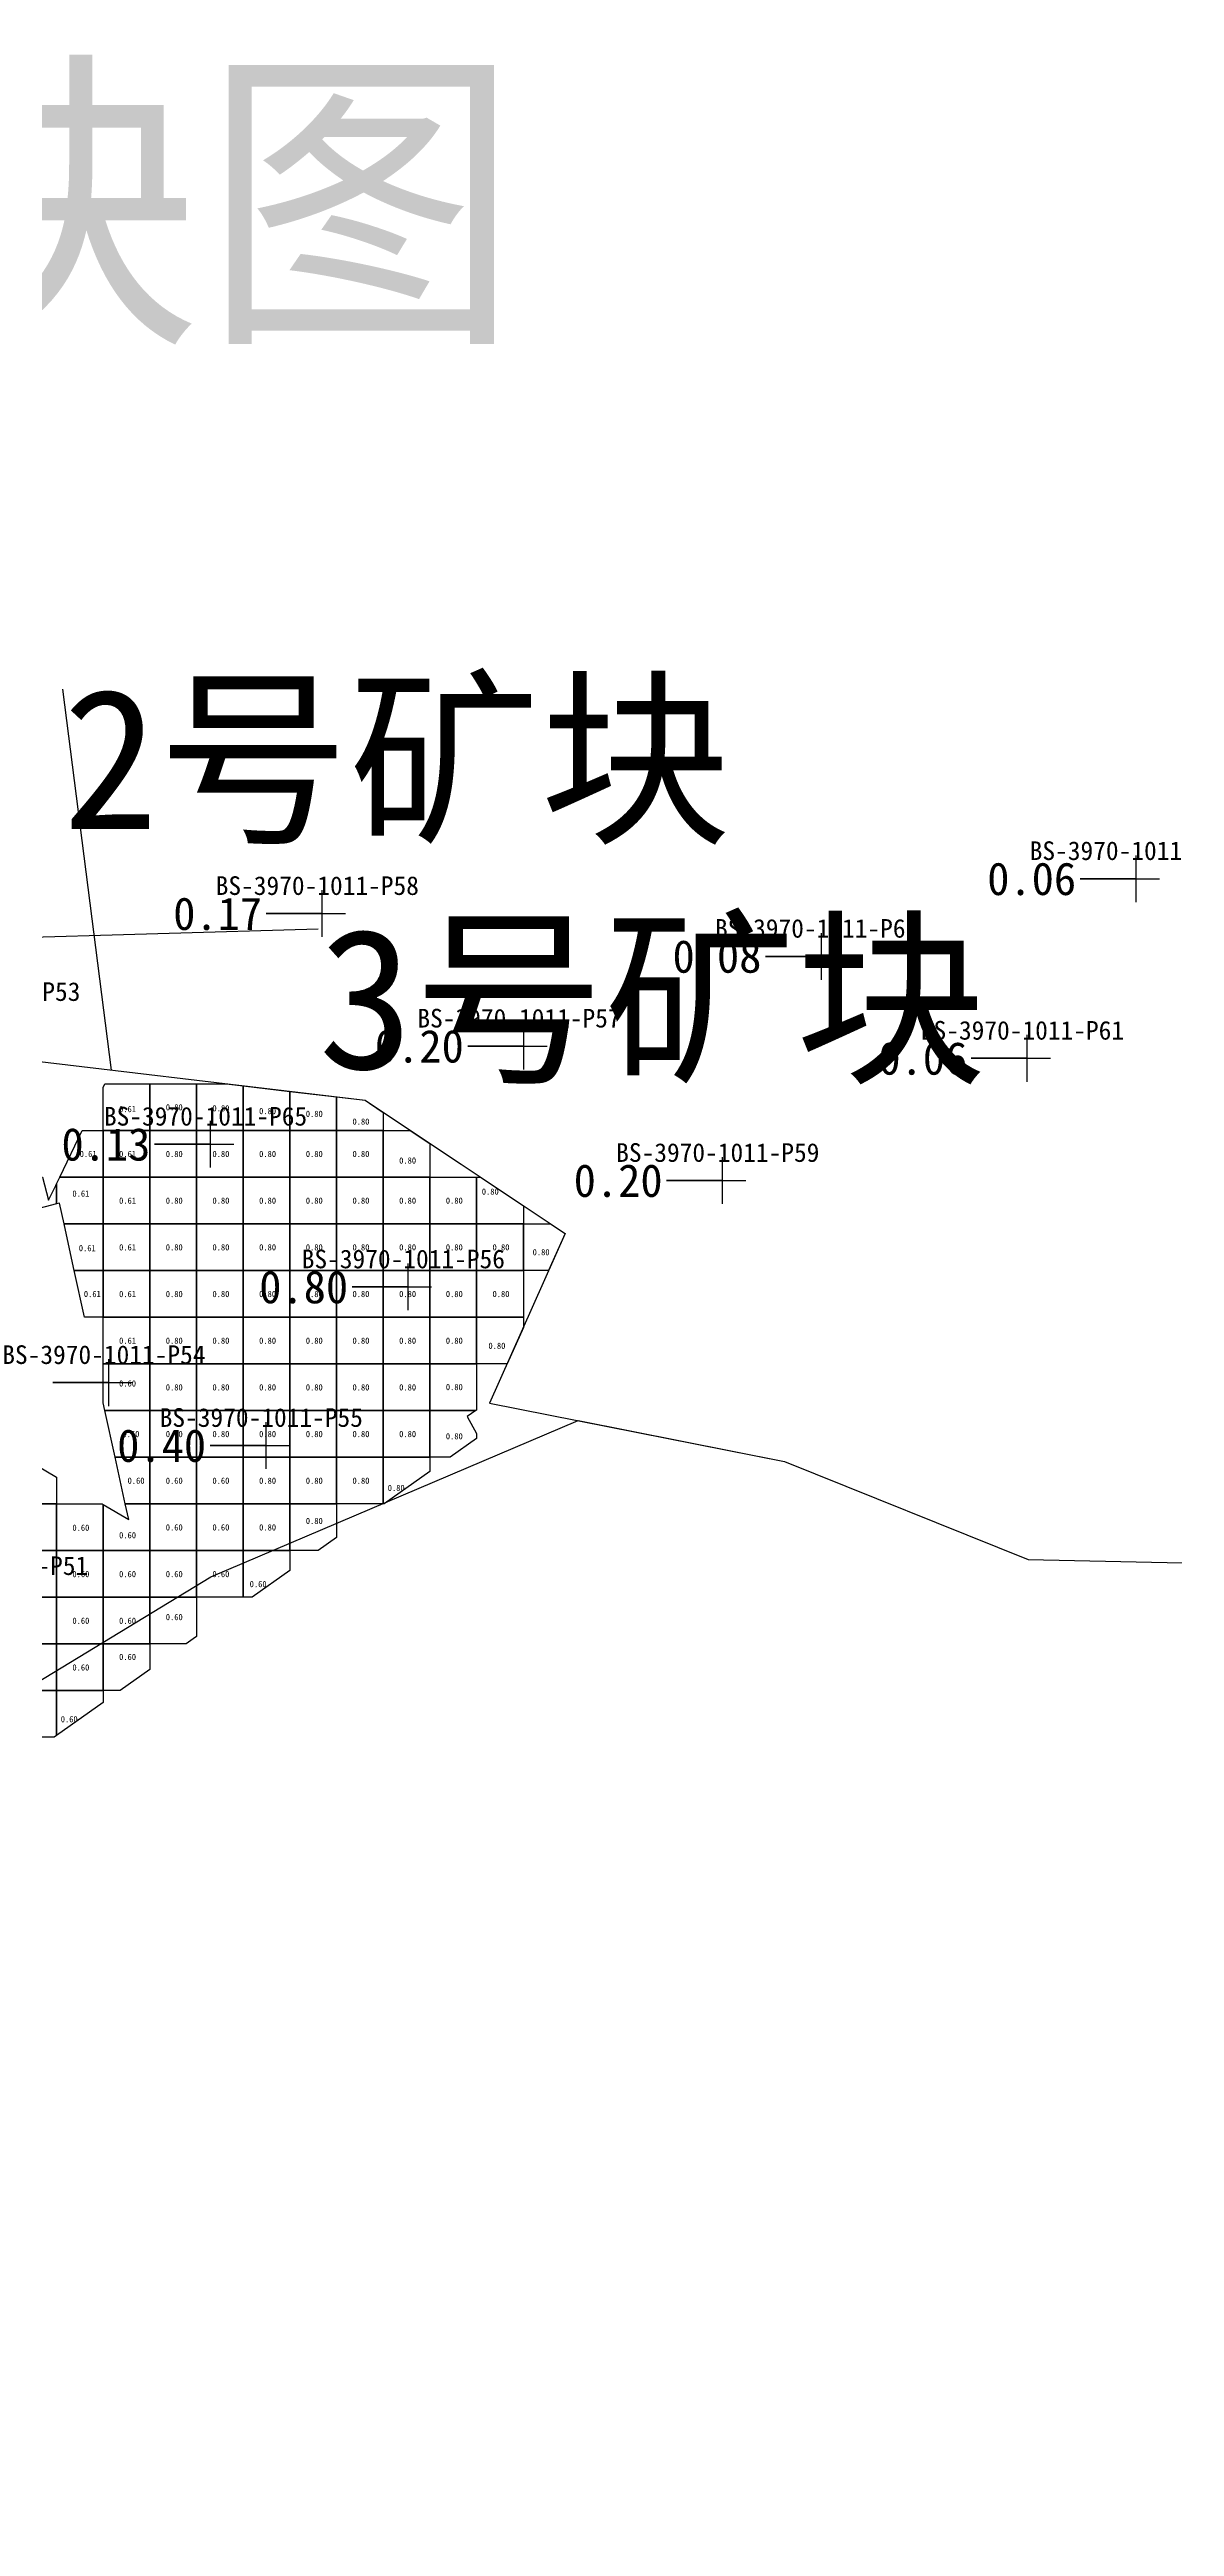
# Model space of a CAD drawing. Header units: metres. Extents: x 469759 to 470079, y 4349683 to 4349817.
# Drawn here: x 469844.2 to 469868.3, y 4349763.6 to 4349816.7 of the extents above; entities that cross this region are included whole.
import ezdxf

# ---------------------------------------------------------------- set-up
doc = ezdxf.new("R2010")
doc.units = ezdxf.units.M
for name, color, linetype in [('0.500-1.000', 4, 'Continuous'), ('点', 7, 'Continuous'), ('爆区方格网', 7, 'Continuous'), ('钻孔', 7, 'Continuous')]:
    doc.layers.add(name, color=color, linetype=linetype)
doc.styles.add('CN_TTF', font='simsunb.ttf')

msp = doc.modelspace()

# ---------------------------------------------------------------- linework, layer by layer
at = {"color": 7}
for p, q in [((469845.552, 4349794.803), (469844.507, 4349802.965)), ((469837.499, 4349797.463), (469849.979, 4349797.83))]:
    msp.add_line(p, q, dxfattribs=at)
at = {"layer": '0.500-1.000', "color": 4, "lineweight": 30}
for points in [[(469805.674, 4349763.484), (469811.803, 4349766.383), (469817.208, 4349769.309), (469830.212, 4349776.037), (469828.355, 4349783.26), (469828.126, 4349784.148), (469827.09, 4349788.178), (469827.09, 4349788.178), (469830.39, 4349787.295), (469832.714, 4349793.897), (469833.346, 4349795.69), (469833.842, 4349798.189), (469837.499, 4349797.463), (469836.318, 4349791.516), (469835.349, 4349786.629), (469837.253, 4349777.847), (469842.878, 4349781.034), (469847.681, 4349783.943), (469855.547, 4349787.292), (469859.965, 4349786.419), (469865.187, 4349784.317), (469869.485, 4349784.222)], [(469842.445, 4349795.173), (469850.983, 4349794.155), (469851.079, 4349794.091), (469853.038, 4349792.786), (469855.266, 4349791.301), (469853.651, 4349787.667), (469859.965, 4349786.419), (469865.187, 4349784.317), (469869.485, 4349784.222)]]:
    msp.add_lwpolyline(points, dxfattribs=at)
at = {"layer": '点', "color": 138, "true_color": 0x004c4c}
for p, q in [((469867.501, 4349798.402), (469867.501, 4349799.402)), ((469850.062, 4349797.654), (469850.062, 4349798.654)), ((469867.001, 4349798.902), (469868.001, 4349798.902)), ((469849.562, 4349798.154), (469850.562, 4349798.154)), ((469860.759, 4349796.738), (469860.759, 4349797.738)), ((469860.259, 4349797.238), (469861.259, 4349797.238)), ((469854.383, 4349794.814), (469854.383, 4349795.814)), ((469853.883, 4349795.314), (469854.883, 4349795.314)), ((469865.169, 4349794.554), (469865.169, 4349795.554)), ((469864.669, 4349795.054), (469865.669, 4349795.054)), ((469847.668, 4349792.713), (469847.668, 4349793.713)), ((469847.168, 4349793.213), (469848.168, 4349793.213)), ((469858.642, 4349791.936), (469858.642, 4349792.936)), ((469858.142, 4349792.436), (469859.142, 4349792.436)), ((469851.905, 4349789.656), (469851.905, 4349790.656)), ((469851.405, 4349790.156), (469852.405, 4349790.156)), ((469845.49, 4349787.606), (469845.49, 4349788.606)), ((469844.99, 4349788.106), (469845.99, 4349788.106)), ((469848.862, 4349786.259), (469848.862, 4349787.259)), ((469848.362, 4349786.759), (469849.362, 4349786.759))]:
    msp.add_line(p, q, dxfattribs=at)
at = {"layer": '爆区方格网', "color": 4}
for points in [[(469846.373, 4349794.509), (469846.373, 4349793.509), (469845.373, 4349793.509), (469845.373, 4349794.432), (469845.41, 4349794.509), (469846.373, 4349794.509)], [(469846.373, 4349793.509), (469846.373, 4349794.509), (469847.373, 4349794.509), (469847.373, 4349793.509), (469846.373, 4349793.509)], [(469848.373, 4349793.509), (469847.373, 4349793.509), (469847.373, 4349794.509), (469848.01, 4349794.509), (469848.373, 4349794.466), (469848.373, 4349793.509)], [(469849.373, 4349793.509), (469848.373, 4349793.509), (469848.373, 4349794.466), (469849.373, 4349794.347), (469849.373, 4349793.509)], [(469850.373, 4349793.509), (469849.373, 4349793.509), (469849.373, 4349794.347), (469850.373, 4349794.228), (469850.373, 4349793.509)], [(469851.373, 4349793.509), (469850.373, 4349793.509), (469850.373, 4349794.228), (469850.983, 4349794.155), (469851.079, 4349794.091), (469851.373, 4349793.896), (469851.373, 4349793.509)], [(469845.373, 4349793.509), (469845.373, 4349792.509), (469844.441, 4349792.509), (469844.925, 4349793.509), (469845.373, 4349793.509)], [(469845.373, 4349792.509), (469845.373, 4349793.509), (469846.373, 4349793.509), (469846.373, 4349792.509), (469845.373, 4349792.509)], [(469846.373, 4349792.509), (469846.373, 4349793.509), (469847.373, 4349793.509), (469847.373, 4349792.509), (469846.373, 4349792.509)], [(469847.373, 4349792.509), (469847.373, 4349793.509), (469848.373, 4349793.509), (469848.373, 4349792.509), (469847.373, 4349792.509)], [(469848.373, 4349792.509), (469848.373, 4349793.509), (469849.373, 4349793.509), (469849.373, 4349792.509), (469848.373, 4349792.509)], [(469849.373, 4349792.509), (469849.373, 4349793.509), (469850.373, 4349793.509), (469850.373, 4349792.509), (469849.373, 4349792.509)], [(469850.373, 4349792.509), (469850.373, 4349793.509), (469851.373, 4349793.509), (469851.373, 4349792.509), (469850.373, 4349792.509)], [(469852.373, 4349792.509), (469851.373, 4349792.509), (469851.373, 4349793.509), (469851.952, 4349793.509), (469852.373, 4349793.229), (469852.373, 4349792.509)], [(469844.373, 4349791.935), (469843.373, 4349791.673), (469843.373, 4349792.509), (469844.073, 4349792.509), (469844.202, 4349792.016), (469844.355, 4349792.332), (469844.373, 4349792.368), (469844.373, 4349791.935)], [(469845.373, 4349792.509), (469845.373, 4349791.509), (469844.535, 4349791.509), (469844.438, 4349791.952), (469844.373, 4349791.935), (469844.373, 4349792.368), (469844.441, 4349792.509), (469845.373, 4349792.509)], [(469845.373, 4349791.509), (469845.373, 4349792.509), (469846.373, 4349792.509), (469846.373, 4349791.509), (469845.373, 4349791.509)], [(469846.373, 4349791.509), (469846.373, 4349792.509), (469847.373, 4349792.509), (469847.373, 4349791.509), (469846.373, 4349791.509)], [(469847.373, 4349791.509), (469847.373, 4349792.509), (469848.373, 4349792.509), (469848.373, 4349791.509), (469847.373, 4349791.509)], [(469848.373, 4349791.509), (469848.373, 4349792.509), (469849.373, 4349792.509), (469849.373, 4349791.509), (469848.373, 4349791.509)], [(469849.373, 4349791.509), (469849.373, 4349792.509), (469850.373, 4349792.509), (469850.373, 4349791.509), (469849.373, 4349791.509)], [(469850.373, 4349791.509), (469850.373, 4349792.509), (469851.373, 4349792.509), (469851.373, 4349791.509), (469850.373, 4349791.509)], [(469851.373, 4349791.509), (469851.373, 4349792.509), (469852.373, 4349792.509), (469852.373, 4349791.509), (469851.373, 4349791.509)], [(469852.373, 4349791.509), (469852.373, 4349792.509), (469853.373, 4349792.509), (469853.373, 4349791.509), (469852.373, 4349791.509)], [(469854.373, 4349791.509), (469853.373, 4349791.509), (469853.373, 4349792.509), (469853.453, 4349792.509), (469854.373, 4349791.897), (469854.373, 4349791.509)], [(469845.373, 4349791.509), (469845.373, 4349790.509), (469844.753, 4349790.509), (469844.542, 4349791.475), (469844.535, 4349791.509), (469845.373, 4349791.509)], [(469845.373, 4349790.509), (469845.373, 4349791.509), (469846.373, 4349791.509), (469846.373, 4349790.509), (469845.373, 4349790.509)], [(469846.373, 4349790.509), (469846.373, 4349791.509), (469847.373, 4349791.509), (469847.373, 4349790.509), (469846.373, 4349790.509)], [(469847.373, 4349790.509), (469847.373, 4349791.509), (469848.373, 4349791.509), (469848.373, 4349790.509), (469847.373, 4349790.509)], [(469848.373, 4349790.509), (469848.373, 4349791.509), (469849.373, 4349791.509), (469849.373, 4349790.509), (469848.373, 4349790.509)], [(469849.373, 4349790.509), (469849.373, 4349791.509), (469850.373, 4349791.509), (469850.373, 4349790.509), (469849.373, 4349790.509)], [(469850.373, 4349790.509), (469850.373, 4349791.509), (469851.373, 4349791.509), (469851.373, 4349790.509), (469850.373, 4349790.509)], [(469851.373, 4349790.509), (469851.373, 4349791.509), (469852.373, 4349791.509), (469852.373, 4349790.509), (469851.373, 4349790.509)], [(469852.373, 4349790.509), (469852.373, 4349791.509), (469853.373, 4349791.509), (469853.373, 4349790.509), (469852.373, 4349790.509)], [(469853.373, 4349790.509), (469853.373, 4349791.509), (469854.373, 4349791.509), (469854.373, 4349790.509), (469853.373, 4349790.509)], [(469854.373, 4349790.509), (469854.373, 4349791.509), (469854.953, 4349791.509), (469855.266, 4349791.301), (469854.915, 4349790.509), (469854.373, 4349790.509)], [(469845.373, 4349790.509), (469845.373, 4349789.509), (469844.972, 4349789.509), (469844.753, 4349790.509), (469845.373, 4349790.509)], [(469845.373, 4349789.509), (469845.373, 4349790.509), (469846.373, 4349790.509), (469846.373, 4349789.509), (469845.373, 4349789.509)], [(469846.373, 4349789.509), (469846.373, 4349790.509), (469847.373, 4349790.509), (469847.373, 4349789.509), (469846.373, 4349789.509)], [(469847.373, 4349789.509), (469847.373, 4349790.509), (469848.373, 4349790.509), (469848.373, 4349789.509), (469847.373, 4349789.509)], [(469848.373, 4349789.509), (469848.373, 4349790.509), (469849.373, 4349790.509), (469849.373, 4349789.509), (469848.373, 4349789.509)], [(469849.373, 4349789.509), (469849.373, 4349790.509), (469850.373, 4349790.509), (469850.373, 4349789.509), (469849.373, 4349789.509)], [(469850.373, 4349789.509), (469850.373, 4349790.509), (469851.373, 4349790.509), (469851.373, 4349789.509), (469850.373, 4349789.509)], [(469851.373, 4349789.509), (469851.373, 4349790.509), (469852.373, 4349790.509), (469852.373, 4349789.509), (469851.373, 4349789.509)], [(469852.373, 4349789.509), (469852.373, 4349790.509), (469853.373, 4349790.509), (469853.373, 4349789.509), (469852.373, 4349789.509)], [(469853.373, 4349789.509), (469853.373, 4349790.509), (469854.373, 4349790.509), (469854.373, 4349789.509), (469853.373, 4349789.509)], [(469845.373, 4349788.509), (469845.373, 4349789.509), (469846.373, 4349789.509), (469846.373, 4349788.509), (469845.373, 4349788.509)], [(469846.373, 4349788.509), (469846.373, 4349789.509), (469847.373, 4349789.509), (469847.373, 4349788.509), (469846.373, 4349788.509)], [(469847.373, 4349788.509), (469847.373, 4349789.509), (469848.373, 4349789.509), (469848.373, 4349788.509), (469847.373, 4349788.509)], [(469848.373, 4349788.509), (469848.373, 4349789.509), (469849.373, 4349789.509), (469849.373, 4349788.509), (469848.373, 4349788.509)], [(469849.373, 4349788.509), (469849.373, 4349789.509), (469850.373, 4349789.509), (469850.373, 4349788.509), (469849.373, 4349788.509)], [(469850.373, 4349788.509), (469850.373, 4349789.509), (469851.373, 4349789.509), (469851.373, 4349788.509), (469850.373, 4349788.509)], [(469851.373, 4349788.509), (469851.373, 4349789.509), (469852.373, 4349789.509), (469852.373, 4349788.509), (469851.373, 4349788.509)], [(469852.373, 4349788.509), (469852.373, 4349789.509), (469853.373, 4349789.509), (469853.373, 4349788.509), (469852.373, 4349788.509)], [(469853.373, 4349788.509), (469853.373, 4349789.509), (469854.373, 4349789.509), (469854.373, 4349789.29), (469854.025, 4349788.509), (469853.373, 4349788.509)], [(469845.373, 4349788.509), (469846.373, 4349788.509), (469846.373, 4349787.509), (469845.409, 4349787.509), (469845.373, 4349787.676), (469845.373, 4349788.509)], [(469846.373, 4349787.509), (469846.373, 4349788.509), (469847.373, 4349788.509), (469847.373, 4349787.509), (469846.373, 4349787.509)], [(469847.373, 4349787.509), (469847.373, 4349788.509), (469848.373, 4349788.509), (469848.373, 4349787.509), (469847.373, 4349787.509)], [(469848.373, 4349787.509), (469848.373, 4349788.509), (469849.373, 4349788.509), (469849.373, 4349787.509), (469848.373, 4349787.509)], [(469849.373, 4349787.509), (469849.373, 4349788.509), (469850.373, 4349788.509), (469850.373, 4349787.509), (469849.373, 4349787.509)], [(469850.373, 4349787.509), (469850.373, 4349788.509), (469851.373, 4349788.509), (469851.373, 4349787.509), (469850.373, 4349787.509)], [(469851.373, 4349787.509), (469851.373, 4349788.509), (469852.373, 4349788.509), (469852.373, 4349787.509), (469851.373, 4349787.509)], [(469852.373, 4349787.509), (469852.373, 4349788.509), (469853.373, 4349788.509), (469853.373, 4349787.52), (469853.357, 4349787.509), (469852.373, 4349787.509)], [(469846.373, 4349787.509), (469846.373, 4349786.509), (469845.627, 4349786.509), (469845.409, 4349787.509), (469846.373, 4349787.509)], [(469846.373, 4349786.509), (469846.373, 4349787.509), (469847.373, 4349787.509), (469847.373, 4349786.509), (469846.373, 4349786.509)], [(469847.373, 4349786.509), (469847.373, 4349787.509), (469848.373, 4349787.509), (469848.373, 4349786.509), (469847.373, 4349786.509)], [(469848.373, 4349786.509), (469848.373, 4349787.509), (469849.373, 4349787.509), (469849.373, 4349786.509), (469848.373, 4349786.509)], [(469849.373, 4349786.509), (469849.373, 4349787.509), (469850.373, 4349787.509), (469850.373, 4349786.509), (469849.373, 4349786.509)], [(469850.373, 4349786.509), (469850.373, 4349787.509), (469851.373, 4349787.509), (469851.373, 4349786.509), (469850.373, 4349786.509)], [(469851.373, 4349786.509), (469851.373, 4349787.509), (469852.373, 4349787.509), (469852.373, 4349786.509), (469851.373, 4349786.509)], [(469853.373, 4349786.908), (469852.809, 4349786.509), (469852.373, 4349786.509), (469852.373, 4349787.509), (469853.357, 4349787.509), (469853.171, 4349787.378), (469853.373, 4349787.017), (469853.373, 4349786.908)], [(469844.373, 4349785.509), (469843.373, 4349785.509), (469843.373, 4349786.509), (469843.648, 4349786.509), (469844.373, 4349786.083), (469844.373, 4349785.509)], [(469846.373, 4349786.509), (469846.373, 4349785.509), (469845.846, 4349785.509), (469845.627, 4349786.509), (469846.373, 4349786.509)], [(469846.373, 4349785.509), (469846.373, 4349786.509), (469847.373, 4349786.509), (469847.373, 4349785.509), (469846.373, 4349785.509)], [(469847.373, 4349785.509), (469847.373, 4349786.509), (469848.373, 4349786.509), (469848.373, 4349785.509), (469847.373, 4349785.509)], [(469848.373, 4349785.509), (469848.373, 4349786.509), (469849.373, 4349786.509), (469849.373, 4349785.509), (469848.373, 4349785.509)], [(469849.373, 4349785.509), (469849.373, 4349786.509), (469850.373, 4349786.509), (469850.373, 4349785.509), (469849.373, 4349785.509)], [(469850.373, 4349785.509), (469850.373, 4349786.509), (469851.373, 4349786.509), (469851.373, 4349785.509), (469850.373, 4349785.509)], [(469851.373, 4349785.509), (469851.373, 4349786.509), (469852.373, 4349786.509), (469852.373, 4349786.201), (469851.394, 4349785.509), (469851.373, 4349785.509)], [(469843.373, 4349784.509), (469843.373, 4349785.509), (469844.373, 4349785.509), (469844.373, 4349784.509), (469843.373, 4349784.509)], [(469845.373, 4349784.509), (469844.373, 4349784.509), (469844.373, 4349785.509), (469845.347, 4349785.509), (469845.373, 4349785.494), (469845.373, 4349784.509)], [(469846.373, 4349785.509), (469846.373, 4349784.509), (469845.373, 4349784.509), (469845.373, 4349785.494), (469845.92, 4349785.172), (469845.846, 4349785.509), (469846.373, 4349785.509)], [(469846.373, 4349784.509), (469846.373, 4349785.509), (469847.373, 4349785.509), (469847.373, 4349784.509), (469846.373, 4349784.509)], [(469847.373, 4349784.509), (469847.373, 4349785.509), (469848.373, 4349785.509), (469848.373, 4349784.509), (469847.373, 4349784.509)], [(469848.373, 4349784.509), (469848.373, 4349785.509), (469849.373, 4349785.509), (469849.373, 4349784.509), (469848.373, 4349784.509)], [(469849.373, 4349784.509), (469849.373, 4349785.509), (469850.373, 4349785.509), (469850.373, 4349784.787), (469849.979, 4349784.509), (469849.373, 4349784.509)], [(469843.373, 4349783.509), (469843.373, 4349784.509), (469844.373, 4349784.509), (469844.373, 4349783.509), (469843.373, 4349783.509)], [(469844.373, 4349783.509), (469844.373, 4349784.509), (469845.373, 4349784.509), (469845.373, 4349783.509), (469844.373, 4349783.509)], [(469845.373, 4349783.509), (469845.373, 4349784.509), (469846.373, 4349784.509), (469846.373, 4349783.509), (469845.373, 4349783.509)], [(469846.373, 4349783.509), (469846.373, 4349784.509), (469847.373, 4349784.509), (469847.373, 4349783.509), (469846.373, 4349783.509)], [(469847.373, 4349783.509), (469847.373, 4349784.509), (469848.373, 4349784.509), (469848.373, 4349783.509), (469847.373, 4349783.509)], [(469848.373, 4349783.509), (469848.373, 4349784.509), (469849.373, 4349784.509), (469849.373, 4349784.081), (469848.564, 4349783.509), (469848.373, 4349783.509)], [(469843.373, 4349782.509), (469843.373, 4349783.509), (469844.373, 4349783.509), (469844.373, 4349782.509), (469843.373, 4349782.509)], [(469844.373, 4349782.509), (469844.373, 4349783.509), (469845.373, 4349783.509), (469845.373, 4349782.509), (469844.373, 4349782.509)], [(469845.373, 4349782.509), (469845.373, 4349783.509), (469846.373, 4349783.509), (469846.373, 4349782.509), (469845.373, 4349782.509)], [(469846.373, 4349782.509), (469846.373, 4349783.509), (469847.373, 4349783.509), (469847.373, 4349782.667), (469847.299, 4349782.615), (469847.149, 4349782.509), (469846.373, 4349782.509)], [(469843.373, 4349781.509), (469843.373, 4349782.509), (469844.373, 4349782.509), (469844.373, 4349781.509), (469843.373, 4349781.509)], [(469844.373, 4349781.509), (469844.373, 4349782.509), (469845.373, 4349782.509), (469845.373, 4349781.509), (469844.373, 4349781.509)], [(469845.373, 4349781.509), (469845.373, 4349782.509), (469846.373, 4349782.509), (469846.373, 4349781.96), (469845.735, 4349781.509), (469845.373, 4349781.509)], [(469843.373, 4349780.509), (469843.373, 4349781.509), (469844.373, 4349781.509), (469844.373, 4349780.547), (469844.32, 4349780.509), (469843.373, 4349780.509)], [(469844.373, 4349781.509), (469845.373, 4349781.509), (469845.373, 4349781.253), (469844.373, 4349780.547), (469844.373, 4349781.509)]]:
    msp.add_lwpolyline(points, close=True, dxfattribs=at)
at = {"layer": '钻孔', "color": 8, "lineweight": 35}
for p, q in [((469867.501, 4349798.902), (469866.301, 4349798.902)), ((469850.062, 4349798.154), (469848.862, 4349798.154)), ((469860.759, 4349797.238), (469859.559, 4349797.238)), ((469854.383, 4349795.314), (469853.183, 4349795.314)), ((469865.169, 4349795.054), (469863.969, 4349795.054)), ((469847.668, 4349793.213), (469846.468, 4349793.213)), ((469858.642, 4349792.436), (469857.442, 4349792.436)), ((469845.49, 4349788.106), (469844.29, 4349788.106)), ((469848.862, 4349786.759), (469847.662, 4349786.759))]:
    msp.add_line(p, q, dxfattribs=at)
at = {"layer": '钻孔', "color": 4, "lineweight": 35}
msp.add_line((469851.905, 4349790.156), (469850.705, 4349790.156), dxfattribs=at)

# ---------------------------------------------------------------- texts
at = {"color": 7, "style": 'CN_TTF'}
msp.add_text('3970平台 1011二次圈矿矿块图', height=5, dxfattribs=at).set_placement((469762.315, 4349810.902))
at = {"color": 4, "style": 'CN_TTF'}
for s, p in [('0.61', (469845.713, 4349793.901)), ('0.80', (469846.713, 4349793.939)), ('0.80', (469847.713, 4349793.918)), ('0.80', (469848.713, 4349793.858)), ('0.80', (469849.713, 4349793.799)), ('0.80', (469850.713, 4349793.633)), ('0.61', (469844.868, 4349792.939)), ('0.61', (469845.713, 4349792.939)), ('0.80', (469846.713, 4349792.939)), ('0.80', (469847.713, 4349792.939)), ('0.80', (469848.713, 4349792.939)), ('0.80', (469849.713, 4349792.939)), ('0.80', (469850.713, 4349792.939)), ('0.80', (469851.713, 4349792.799)), ('0.61', (469844.713, 4349792.09)), ('0.80', (469853.483, 4349792.133)), ('0.61', (469845.713, 4349791.939)), ('0.80', (469846.713, 4349791.939)), ('0.80', (469847.713, 4349791.939)), ('0.80', (469848.713, 4349791.939)), ('0.80', (469849.713, 4349791.939)), ('0.80', (469850.713, 4349791.939)), ('0.80', (469851.713, 4349791.939)), ('0.80', (469852.713, 4349791.939)), ('0.61', (469844.85, 4349790.922)), ('0.61', (469845.713, 4349790.939)), ('0.80', (469846.713, 4349790.939)), ('0.80', (469847.713, 4349790.939)), ('0.80', (469848.713, 4349790.939)), ('0.80', (469849.713, 4349790.939)), ('0.80', (469850.713, 4349790.939)), ('0.80', (469851.713, 4349790.939)), ('0.80', (469852.713, 4349790.939)), ('0.80', (469853.713, 4349790.939)), ('0.80', (469854.572, 4349790.835)), ('0.61', (469844.958, 4349789.939)), ('0.61', (469845.713, 4349789.939)), ('0.80', (469846.713, 4349789.939)), ('0.80', (469847.713, 4349789.939)), ('0.80', (469848.713, 4349789.939)), ('0.80', (469849.713, 4349789.939)), ('0.80', (469850.713, 4349789.939)), ('0.80', (469851.713, 4349789.939)), ('0.80', (469852.713, 4349789.939)), ('0.80', (469853.713, 4349789.939)), ('0.61', (469845.713, 4349788.939)), ('0.80', (469846.713, 4349788.939)), ('0.80', (469847.713, 4349788.939)), ('0.80', (469848.713, 4349788.939)), ('0.80', (469849.713, 4349788.939)), ('0.80', (469850.713, 4349788.939)), ('0.80', (469851.713, 4349788.939)), ('0.80', (469852.713, 4349788.939)), ('0.80', (469853.626, 4349788.83)), ('0.60', (469845.713, 4349788.023)), ('0.80', (469846.713, 4349787.939)), ('0.80', (469847.713, 4349787.939)), ('0.80', (469848.713, 4349787.939)), ('0.80', (469849.713, 4349787.939)), ('0.80', (469850.713, 4349787.939)), ('0.80', (469851.713, 4349787.939)), ('0.80', (469852.713, 4349787.945)), ('0.60', (469845.785, 4349786.939)), ('0.60', (469846.713, 4349786.939)), ('0.80', (469847.713, 4349786.939)), ('0.80', (469848.713, 4349786.939)), ('0.80', (469849.713, 4349786.939)), ('0.80', (469850.713, 4349786.939)), ('0.80', (469851.713, 4349786.939)), ('0.80', (469852.713, 4349786.892)), ('0.60', (469845.895, 4349785.939)), ('0.60', (469846.713, 4349785.939)), ('0.60', (469847.713, 4349785.939)), ('0.80', (469848.713, 4349785.939)), ('0.80', (469849.713, 4349785.939)), ('0.80', (469850.713, 4349785.939)), ('0.80', (469851.468, 4349785.785)), ('0.80', (469849.713, 4349785.078)), ('0.60', (469844.713, 4349784.932)), ('0.60', (469845.713, 4349784.771)), ('0.60', (469846.713, 4349784.939)), ('0.60', (469847.713, 4349784.939)), ('0.80', (469848.713, 4349784.939)), ('0.60', (469844.713, 4349783.939)), ('0.60', (469845.713, 4349783.939)), ('0.60', (469846.713, 4349783.939)), ('0.60', (469847.713, 4349783.939)), ('0.60', (469848.51, 4349783.725)), ('0.60', (469844.713, 4349782.939)), ('0.60', (469845.713, 4349782.939)), ('0.60', (469846.713, 4349783.018)), ('0.60', (469844.713, 4349781.939)), ('0.60', (469845.713, 4349782.165)), ('0.60', (469844.463, 4349780.83))]:
    msp.add_text(s, height=0.1333, dxfattribs=at).set_placement(p)
at = {"char_height": 3, "attachment_point": 1, "style": 'CN_TTF'}
for s, insert in [('2号矿块', (469844.507, 4349802.965)), ('3号矿块', (469849.979, 4349797.83))]:
    msp.add_mtext(s, dxfattribs=dict(at, insert=insert))
at = {"layer": '钻孔', "color": 138, "true_color": 0x004c4c, "style": 'CN_TTF'}
for s, p in [('BS-3970-1011-P62', (469865.221, 4349799.302)), ('BS-3970-1011-P58', (469847.782, 4349798.554)), ('BS-3970-1011-P60', (469858.479, 4349797.638)), ('BS-3970-1011-P53', (469840.53, 4349796.284)), ('BS-3970-1011-P57', (469852.103, 4349795.714)), ('BS-3970-1011-P61', (469862.889, 4349795.454)), ('BS-3970-1011-P65', (469845.388, 4349793.613)), ('BS-3970-1011-P59', (469856.362, 4349792.836)), ('BS-3970-1011-P56', (469849.625, 4349790.556)), ('BS-3970-1011-P54', (469843.21, 4349788.506)), ('BS-3970-1011-P55', (469846.582, 4349787.159)), ('BS-3970-1011-P51', (469840.697, 4349783.986))]:
    msp.add_text(s, height=0.4, dxfattribs=at).set_placement(p)
at = {"layer": '钻孔', "color": 8, "style": 'CN_TTF'}
for s, p in [('0.06', (469864.311, 4349798.552)), ('0.17', (469846.872, 4349797.804)), ('0.08', (469857.569, 4349796.888)), ('0.20', (469851.193, 4349794.964)), ('0.06', (469861.979, 4349794.704)), ('0.13', (469844.478, 4349792.863)), ('0.20', (469855.452, 4349792.086)), ('0.40', (469845.672, 4349786.409))]:
    msp.add_text(s, height=0.7, dxfattribs=at).set_placement(p)
at = {"layer": '钻孔', "color": 4, "style": 'CN_TTF'}
msp.add_text('0.80', height=0.7, dxfattribs=at).set_placement((469848.715, 4349789.806))

doc.saveas('drawing.dxf')
